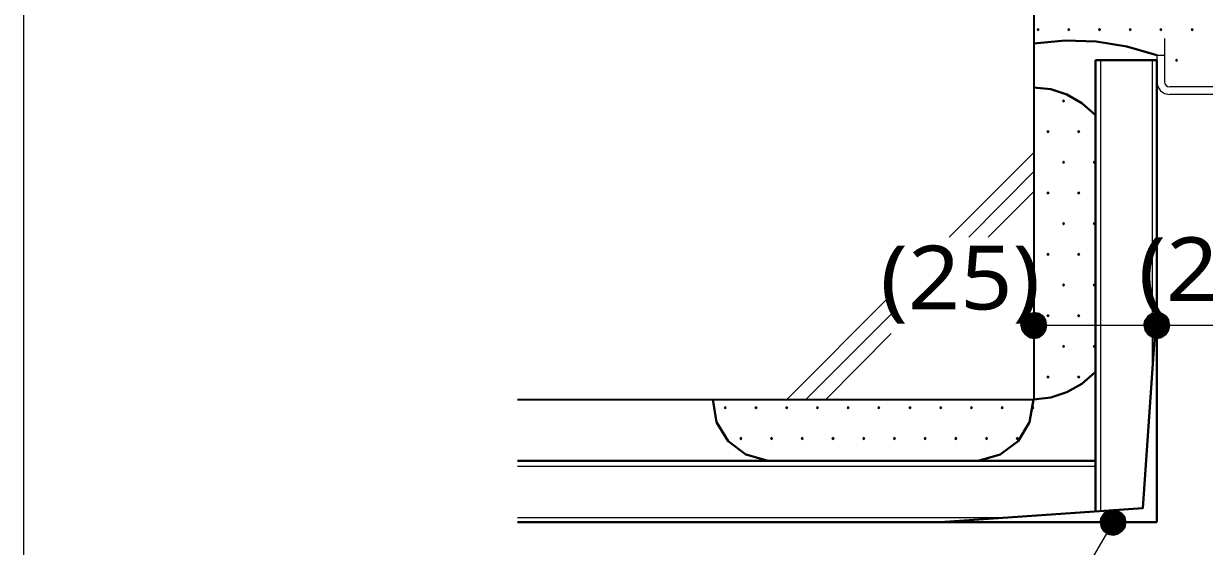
# Model space of a CAD drawing. Header units: millimetres. Extents: x 0 to 420, y 0 to 297.
# Drawn here: x 210.16 to 258.18, y 206.45 to 227.72 of the extents above; entities that cross this region are included whole.
import ezdxf
from ezdxf.enums import TextEntityAlignment as Align

# ---------------------------------------------------------------- set-up
doc = ezdxf.new("R2010")
doc.units = ezdxf.units.MM
doc.styles.add('kst32b', font='NotoSansJP-Variable.ttf')

msp = doc.modelspace()

# ---------------------------------------------------------------- hatches: boundary and pattern name
for points in [[(251.418, 227.521), (251.396, 227.499), (251.375, 227.478), (251.396, 227.457), (251.418, 227.436), (251.439, 227.457), (251.46, 227.478), (251.439, 227.499), (251.418, 227.521)], [(252.666, 227.521), (252.645, 227.499), (252.624, 227.478), (252.645, 227.457), (252.666, 227.436), (252.688, 227.457), (252.709, 227.478), (252.688, 227.499), (252.666, 227.521)], [(253.915, 227.521), (253.894, 227.499), (253.873, 227.478), (253.894, 227.457), (253.915, 227.436), (253.937, 227.457), (253.958, 227.478), (253.937, 227.499), (253.915, 227.521)], [(255.164, 227.521), (255.143, 227.499), (255.122, 227.478), (255.143, 227.457), (255.164, 227.436), (255.185, 227.457), (255.207, 227.478), (255.185, 227.499), (255.164, 227.521)], [(256.413, 227.521), (256.392, 227.499), (256.371, 227.478), (256.392, 227.457), (256.413, 227.436), (256.434, 227.457), (256.455, 227.478), (256.434, 227.499), (256.413, 227.521)], [(257.683, 227.521), (257.662, 227.499), (257.641, 227.478), (257.662, 227.457), (257.683, 227.436), (257.704, 227.457), (257.725, 227.478), (257.704, 227.499), (257.683, 227.521)], [(257.048, 226.272), (257.027, 226.25), (257.006, 226.229), (257.027, 226.208), (257.048, 226.187), (257.069, 226.208), (257.09, 226.229), (257.069, 226.25), (257.048, 226.272)], [(252.455, 224.621), (252.434, 224.599), (252.412, 224.578), (252.434, 224.557), (252.455, 224.536), (252.476, 224.557), (252.497, 224.578), (252.476, 224.599), (252.455, 224.621)], [(251.82, 223.372), (251.799, 223.351), (251.778, 223.329), (251.799, 223.308), (251.82, 223.287), (251.841, 223.308), (251.862, 223.329), (251.841, 223.351), (251.82, 223.372)], [(253.069, 223.372), (253.048, 223.351), (253.026, 223.329), (253.048, 223.308), (253.069, 223.287), (253.09, 223.308), (253.111, 223.329), (253.09, 223.351), (253.069, 223.372)], [(252.455, 222.123), (252.434, 222.102), (252.412, 222.081), (252.434, 222.059), (252.455, 222.038), (252.476, 222.059), (252.497, 222.081), (252.476, 222.102), (252.455, 222.123)], [(253.704, 222.123), (253.682, 222.102), (253.661, 222.081), (253.682, 222.059), (253.704, 222.038), (253.725, 222.059), (253.746, 222.081), (253.725, 222.102), (253.704, 222.123)], [(251.82, 220.874), (251.799, 220.853), (251.778, 220.832), (251.799, 220.811), (251.82, 220.789), (251.841, 220.811), (251.862, 220.832), (251.841, 220.853), (251.82, 220.874)], [(253.069, 220.874), (253.048, 220.853), (253.026, 220.832), (253.048, 220.811), (253.069, 220.789), (253.09, 220.811), (253.111, 220.832), (253.09, 220.853), (253.069, 220.874)], [(252.455, 219.625), (252.434, 219.604), (252.412, 219.583), (252.434, 219.562), (252.455, 219.541), (252.476, 219.562), (252.497, 219.583), (252.476, 219.604), (252.455, 219.625)], [(253.704, 219.625), (253.682, 219.604), (253.661, 219.583), (253.682, 219.562), (253.704, 219.541), (253.725, 219.562), (253.746, 219.583), (253.725, 219.604), (253.704, 219.625)], [(251.82, 218.376), (251.799, 218.355), (251.778, 218.334), (251.799, 218.313), (251.82, 218.292), (251.841, 218.313), (251.862, 218.334), (251.841, 218.355), (251.82, 218.376)], [(253.069, 218.376), (253.048, 218.355), (253.026, 218.334), (253.048, 218.313), (253.069, 218.292), (253.09, 218.313), (253.111, 218.334), (253.09, 218.355), (253.069, 218.376)], [(252.455, 217.128), (252.434, 217.106), (252.412, 217.085), (252.434, 217.064), (252.455, 217.043), (252.476, 217.064), (252.497, 217.085), (252.476, 217.106), (252.455, 217.128)], [(253.704, 217.128), (253.682, 217.106), (253.661, 217.085), (253.682, 217.064), (253.704, 217.043), (253.725, 217.064), (253.746, 217.085), (253.725, 217.106), (253.704, 217.128)], [(251.82, 215.879), (251.799, 215.858), (251.778, 215.837), (251.799, 215.815), (251.82, 215.794), (251.841, 215.815), (251.862, 215.837), (251.841, 215.858), (251.82, 215.879)], [(253.069, 215.879), (253.048, 215.858), (253.026, 215.837), (253.048, 215.815), (253.069, 215.794), (253.09, 215.815), (253.111, 215.837), (253.09, 215.858), (253.069, 215.879)], [(251.735, 215.244), (251.778, 215.434), (251.248, 215.434), (251.735, 215.244)], [(256.73, 215.244), (256.773, 215.434), (256.244, 215.434), (256.73, 215.244)], [(252.455, 214.63), (252.434, 214.609), (252.412, 214.588), (252.434, 214.566), (252.455, 214.545), (252.476, 214.566), (252.497, 214.588), (252.476, 214.609), (252.455, 214.63)], [(253.704, 214.63), (253.682, 214.609), (253.661, 214.588), (253.682, 214.566), (253.704, 214.545), (253.725, 214.566), (253.746, 214.588), (253.725, 214.609), (253.704, 214.63)], [(251.82, 213.381), (251.799, 213.36), (251.778, 213.339), (251.799, 213.318), (251.82, 213.296), (251.841, 213.318), (251.862, 213.339), (251.841, 213.36), (251.82, 213.381)], [(253.069, 213.381), (253.048, 213.36), (253.026, 213.339), (253.048, 213.318), (253.069, 213.296), (253.09, 213.318), (253.111, 213.339), (253.09, 213.36), (253.069, 213.381)], [(238.696, 212.132), (238.675, 212.111), (238.654, 212.09), (238.675, 212.069), (238.696, 212.048), (238.718, 212.069), (238.739, 212.09), (238.718, 212.111), (238.696, 212.132)], [(239.945, 212.132), (239.924, 212.111), (239.903, 212.09), (239.924, 212.069), (239.945, 212.048), (239.966, 212.069), (239.988, 212.09), (239.966, 212.111), (239.945, 212.132)], [(241.194, 212.132), (241.173, 212.111), (241.152, 212.09), (241.173, 212.069), (241.194, 212.048), (241.215, 212.069), (241.237, 212.09), (241.215, 212.111), (241.194, 212.132)], [(242.443, 212.132), (242.422, 212.111), (242.401, 212.09), (242.422, 212.069), (242.443, 212.048), (242.464, 212.069), (242.485, 212.09), (242.464, 212.111), (242.443, 212.132)], [(243.692, 212.132), (243.671, 212.111), (243.65, 212.09), (243.671, 212.069), (243.692, 212.048), (243.713, 212.069), (243.734, 212.09), (243.713, 212.111), (243.692, 212.132)], [(244.941, 212.132), (244.92, 212.111), (244.898, 212.09), (244.92, 212.069), (244.941, 212.048), (244.962, 212.069), (244.983, 212.09), (244.962, 212.111), (244.941, 212.132)], [(246.211, 212.132), (246.189, 212.111), (246.168, 212.09), (246.189, 212.069), (246.211, 212.048), (246.232, 212.069), (246.253, 212.09), (246.232, 212.111), (246.211, 212.132)], [(247.46, 212.132), (247.438, 212.111), (247.417, 212.09), (247.438, 212.069), (247.46, 212.048), (247.481, 212.069), (247.502, 212.09), (247.481, 212.111), (247.46, 212.132)], [(248.708, 212.132), (248.687, 212.111), (248.666, 212.09), (248.687, 212.069), (248.708, 212.048), (248.729, 212.069), (248.751, 212.09), (248.729, 212.111), (248.708, 212.132)], [(249.957, 212.132), (249.936, 212.111), (249.915, 212.09), (249.936, 212.069), (249.957, 212.048), (249.978, 212.069), (250, 212.09), (249.978, 212.111), (249.957, 212.132)], [(251.206, 212.132), (251.185, 212.111), (251.164, 212.09), (251.185, 212.069), (251.206, 212.048), (251.227, 212.069), (251.248, 212.09), (251.227, 212.111), (251.206, 212.132)], [(239.331, 210.883), (239.31, 210.862), (239.289, 210.841), (239.31, 210.82), (239.331, 210.799), (239.353, 210.82), (239.374, 210.841), (239.353, 210.862), (239.331, 210.883)], [(240.58, 210.883), (240.559, 210.862), (240.538, 210.841), (240.559, 210.82), (240.58, 210.799), (240.602, 210.82), (240.623, 210.841), (240.602, 210.862), (240.58, 210.883)], [(241.829, 210.883), (241.808, 210.862), (241.787, 210.841), (241.808, 210.82), (241.829, 210.799), (241.85, 210.82), (241.871, 210.841), (241.85, 210.862), (241.829, 210.883)], [(243.078, 210.883), (243.057, 210.862), (243.036, 210.841), (243.057, 210.82), (243.078, 210.799), (243.099, 210.82), (243.12, 210.841), (243.099, 210.862), (243.078, 210.883)], [(244.327, 210.883), (244.306, 210.862), (244.285, 210.841), (244.306, 210.82), (244.327, 210.799), (244.348, 210.82), (244.369, 210.841), (244.348, 210.862), (244.327, 210.883)], [(245.576, 210.883), (245.554, 210.862), (245.533, 210.841), (245.554, 210.82), (245.576, 210.799), (245.597, 210.82), (245.618, 210.841), (245.597, 210.862), (245.576, 210.883)], [(246.825, 210.883), (246.803, 210.862), (246.782, 210.841), (246.803, 210.82), (246.825, 210.799), (246.846, 210.82), (246.867, 210.841), (246.846, 210.862), (246.825, 210.883)], [(248.073, 210.883), (248.052, 210.862), (248.031, 210.841), (248.052, 210.82), (248.073, 210.799), (248.095, 210.82), (248.116, 210.841), (248.095, 210.862), (248.073, 210.883)], [(249.322, 210.883), (249.301, 210.862), (249.28, 210.841), (249.301, 210.82), (249.322, 210.799), (249.343, 210.82), (249.364, 210.841), (249.343, 210.862), (249.322, 210.883)], [(250.571, 210.883), (250.55, 210.862), (250.529, 210.841), (250.55, 210.82), (250.571, 210.799), (250.592, 210.82), (250.613, 210.841), (250.592, 210.862), (250.571, 210.883)], [(254.953, 207.222), (254.995, 207.433), (254.466, 207.433), (254.953, 207.222)]]:
    msp.add_hatch(color=7).paths.add_polyline_path(points)
h = msp.add_hatch(color=7)
h.paths.add_polyline_path([(250.889, 215.815), (250.762, 215.646), (251.248, 215.434), (250.889, 215.815)])
h.paths.add_polyline_path([(250.762, 215.646), (251.248, 215.434), (250.719, 215.434), (250.762, 215.646)])
h.paths.add_polyline_path([(251.248, 215.434), (250.719, 215.434), (250.762, 215.244), (251.248, 215.434)])
h = msp.add_hatch(color=7)
h.paths.add_polyline_path([(251.46, 215.921), (251.248, 215.963), (251.248, 215.434), (251.46, 215.921)])
h.paths.add_polyline_path([(251.248, 215.963), (251.248, 215.434), (251.058, 215.921), (251.248, 215.963)])
h.paths.add_polyline_path([(251.248, 215.434), (251.058, 215.921), (250.889, 215.815), (251.248, 215.434)])
h = msp.add_hatch(color=7)
h.paths.add_polyline_path([(251.778, 215.434), (251.735, 215.646), (251.248, 215.434), (251.778, 215.434)])
h.paths.add_polyline_path([(251.735, 215.646), (251.248, 215.434), (251.629, 215.815), (251.735, 215.646)])
h.paths.add_polyline_path([(251.248, 215.434), (251.629, 215.815), (251.46, 215.921), (251.248, 215.434)])
h = msp.add_hatch(color=7)
h.paths.add_polyline_path([(255.884, 215.815), (255.757, 215.646), (256.244, 215.434), (255.884, 215.815)])
h.paths.add_polyline_path([(255.757, 215.646), (256.244, 215.434), (255.714, 215.434), (255.757, 215.646)])
h.paths.add_polyline_path([(256.244, 215.434), (255.714, 215.434), (255.757, 215.244), (256.244, 215.434)])
h = msp.add_hatch(color=7)
h.paths.add_polyline_path([(256.455, 215.921), (256.244, 215.963), (256.244, 215.434), (256.455, 215.921)])
h.paths.add_polyline_path([(256.244, 215.963), (256.244, 215.434), (256.053, 215.921), (256.244, 215.963)])
h.paths.add_polyline_path([(256.244, 215.434), (256.053, 215.921), (255.884, 215.815), (256.244, 215.434)])
h = msp.add_hatch(color=7)
h.paths.add_polyline_path([(256.773, 215.434), (256.73, 215.646), (256.244, 215.434), (256.773, 215.434)])
h.paths.add_polyline_path([(256.73, 215.646), (256.244, 215.434), (256.625, 215.815), (256.73, 215.646)])
h.paths.add_polyline_path([(256.244, 215.434), (256.625, 215.815), (256.455, 215.921), (256.244, 215.434)])
h = msp.add_hatch(color=7)
h.paths.add_polyline_path([(250.762, 215.244), (250.889, 215.074), (251.248, 215.434), (250.762, 215.244)])
h.paths.add_polyline_path([(250.889, 215.074), (251.248, 215.434), (251.058, 214.947), (250.889, 215.074)])
h.paths.add_polyline_path([(251.248, 215.434), (251.058, 214.947), (251.248, 214.905), (251.248, 215.434)])
h = msp.add_hatch(color=7)
h.paths.add_polyline_path([(251.248, 214.905), (251.46, 214.947), (251.248, 215.434), (251.248, 214.905)])
h.paths.add_polyline_path([(251.46, 214.947), (251.248, 215.434), (251.629, 215.074), (251.46, 214.947)])
h.paths.add_polyline_path([(251.248, 215.434), (251.629, 215.074), (251.735, 215.244), (251.248, 215.434)])
h = msp.add_hatch(color=7)
h.paths.add_polyline_path([(255.757, 215.244), (255.884, 215.074), (256.244, 215.434), (255.757, 215.244)])
h.paths.add_polyline_path([(255.884, 215.074), (256.244, 215.434), (256.053, 214.947), (255.884, 215.074)])
h.paths.add_polyline_path([(256.244, 215.434), (256.053, 214.947), (256.244, 214.905), (256.244, 215.434)])
h = msp.add_hatch(color=7)
h.paths.add_polyline_path([(256.244, 214.905), (256.455, 214.947), (256.244, 215.434), (256.244, 214.905)])
h.paths.add_polyline_path([(256.455, 214.947), (256.244, 215.434), (256.625, 215.074), (256.455, 214.947)])
h.paths.add_polyline_path([(256.244, 215.434), (256.625, 215.074), (256.73, 215.244), (256.244, 215.434)])
h = msp.add_hatch(color=7)
h.paths.add_polyline_path([(254.656, 207.899), (254.466, 207.941), (254.466, 207.433), (254.656, 207.899)])
h.paths.add_polyline_path([(254.466, 207.941), (254.466, 207.433), (254.254, 207.899), (254.466, 207.941)])
h.paths.add_polyline_path([(254.466, 207.433), (254.254, 207.899), (254.085, 207.793), (254.466, 207.433)])
h = msp.add_hatch(color=7)
h.paths.add_polyline_path([(254.085, 207.793), (253.979, 207.624), (254.466, 207.433), (254.085, 207.793)])
h.paths.add_polyline_path([(253.979, 207.624), (254.466, 207.433), (253.937, 207.433), (253.979, 207.624)])
h.paths.add_polyline_path([(254.466, 207.433), (253.937, 207.433), (253.979, 207.222), (254.466, 207.433)])
h = msp.add_hatch(color=7)
h.paths.add_polyline_path([(253.979, 207.222), (254.085, 207.052), (254.466, 207.433), (253.979, 207.222)])
h.paths.add_polyline_path([(254.085, 207.052), (254.466, 207.433), (254.254, 206.946), (254.085, 207.052)])
h.paths.add_polyline_path([(254.466, 207.433), (254.254, 206.946), (254.466, 206.904), (254.466, 207.433)])
h = msp.add_hatch(color=7)
h.paths.add_polyline_path([(254.995, 207.433), (254.953, 207.624), (254.466, 207.433), (254.995, 207.433)])
h.paths.add_polyline_path([(254.953, 207.624), (254.466, 207.433), (254.825, 207.793), (254.953, 207.624)])
h.paths.add_polyline_path([(254.466, 207.433), (254.825, 207.793), (254.656, 207.899), (254.466, 207.433)])
h = msp.add_hatch(color=7)
h.paths.add_polyline_path([(254.466, 206.904), (254.656, 206.946), (254.466, 207.433), (254.466, 206.904)])
h.paths.add_polyline_path([(254.656, 206.946), (254.466, 207.433), (254.825, 207.052), (254.656, 206.946)])
h.paths.add_polyline_path([(254.466, 207.433), (254.825, 207.052), (254.953, 207.222), (254.466, 207.433)])

# ---------------------------------------------------------------- linework, layer by layer
at = {"lineweight": 13}
for points in [[(210.164, 285.983), (210.164, 45.995)], [(256.561, 227.118), (256.561, 226.42)], [(253.958, 226.229), (253.958, 207.878)], [(256.053, 226.229), (256.053, 213.423)], [(256.244, 226.42), (256.244, 225.34)], [(256.561, 226.42), (256.244, 226.42)], [(256.561, 226.42), (256.561, 225.34)], [(256.244, 225.351), (256.284, 225.149), (256.396, 224.984), (256.56, 224.873), (256.762, 224.832)], [(256.561, 225.351), (256.577, 225.273), (256.62, 225.209), (256.684, 225.166), (256.762, 225.15)], [(260.731, 225.15), (256.773, 225.15)], [(260.731, 224.832), (256.773, 224.832)], [(247.798, 219.033), (251.248, 222.483)], [(248.603, 219.033), (251.248, 221.7)], [(249.386, 219.033), (251.248, 220.895)], [(241.194, 212.429), (245.449, 216.683)], [(241.977, 212.429), (245.449, 215.9)], [(242.782, 212.429), (245.449, 215.117)], [(264.245, 215.434), (261.26, 215.434), (256.244, 215.434), (251.248, 215.434)], [(230.251, 209.719), (253.746, 209.719)], [(230.251, 207.624), (250.254, 207.624)], [(254.466, 207.433), (252.815, 204.597)]]:
    msp.add_lwpolyline(points, dxfattribs=at)
at = {"lineweight": 25}
for points in [[(251.248, 240.813), (251.248, 212.429)], [(230.251, 212.429), (251.248, 212.429)]]:
    msp.add_lwpolyline(points, dxfattribs=at)
at = {"lineweight": 0}
for points in [[(251.418, 227.521), (251.396, 227.499), (251.375, 227.478), (251.396, 227.457), (251.418, 227.436), (251.439, 227.457), (251.46, 227.478), (251.439, 227.499)], [(252.666, 227.521), (252.645, 227.499), (252.624, 227.478), (252.645, 227.457), (252.666, 227.436), (252.688, 227.457), (252.709, 227.478), (252.688, 227.499)], [(253.915, 227.521), (253.894, 227.499), (253.873, 227.478), (253.894, 227.457), (253.915, 227.436), (253.937, 227.457), (253.958, 227.478), (253.937, 227.499)], [(255.164, 227.521), (255.143, 227.499), (255.122, 227.478), (255.143, 227.457), (255.164, 227.436), (255.185, 227.457), (255.207, 227.478), (255.185, 227.499)], [(256.413, 227.521), (256.392, 227.499), (256.371, 227.478), (256.392, 227.457), (256.413, 227.436), (256.434, 227.457), (256.455, 227.478), (256.434, 227.499)], [(257.683, 227.521), (257.662, 227.499), (257.641, 227.478), (257.662, 227.457), (257.683, 227.436), (257.704, 227.457), (257.725, 227.478), (257.704, 227.499)], [(257.048, 226.272), (257.027, 226.25), (257.006, 226.229), (257.027, 226.208), (257.048, 226.187), (257.069, 226.208), (257.09, 226.229), (257.069, 226.25)], [(252.455, 224.621), (252.434, 224.599), (252.412, 224.578), (252.434, 224.557), (252.455, 224.536), (252.476, 224.557), (252.497, 224.578), (252.476, 224.599)], [(251.82, 223.372), (251.799, 223.351), (251.778, 223.329), (251.799, 223.308), (251.82, 223.287), (251.841, 223.308), (251.862, 223.329), (251.841, 223.351)], [(253.069, 223.372), (253.048, 223.351), (253.026, 223.329), (253.048, 223.308), (253.069, 223.287), (253.09, 223.308), (253.111, 223.329), (253.09, 223.351)], [(252.455, 222.123), (252.434, 222.102), (252.412, 222.081), (252.434, 222.059), (252.455, 222.038), (252.476, 222.059), (252.497, 222.081), (252.476, 222.102)], [(253.704, 222.123), (253.682, 222.102), (253.661, 222.081), (253.682, 222.059), (253.704, 222.038), (253.725, 222.059), (253.746, 222.081), (253.725, 222.102)], [(251.82, 220.874), (251.799, 220.853), (251.778, 220.832), (251.799, 220.811), (251.82, 220.789), (251.841, 220.811), (251.862, 220.832), (251.841, 220.853)], [(253.069, 220.874), (253.048, 220.853), (253.026, 220.832), (253.048, 220.811), (253.069, 220.789), (253.09, 220.811), (253.111, 220.832), (253.09, 220.853)], [(252.455, 219.625), (252.434, 219.604), (252.412, 219.583), (252.434, 219.562), (252.455, 219.541), (252.476, 219.562), (252.497, 219.583), (252.476, 219.604)], [(253.704, 219.625), (253.682, 219.604), (253.661, 219.583), (253.682, 219.562), (253.704, 219.541), (253.725, 219.562), (253.746, 219.583), (253.725, 219.604)], [(251.82, 218.376), (251.799, 218.355), (251.778, 218.334), (251.799, 218.313), (251.82, 218.292), (251.841, 218.313), (251.862, 218.334), (251.841, 218.355)], [(253.069, 218.376), (253.048, 218.355), (253.026, 218.334), (253.048, 218.313), (253.069, 218.292), (253.09, 218.313), (253.111, 218.334), (253.09, 218.355)], [(252.455, 217.128), (252.434, 217.106), (252.412, 217.085), (252.434, 217.064), (252.455, 217.043), (252.476, 217.064), (252.497, 217.085), (252.476, 217.106)], [(253.704, 217.128), (253.682, 217.106), (253.661, 217.085), (253.682, 217.064), (253.704, 217.043), (253.725, 217.064), (253.746, 217.085), (253.725, 217.106)], [(250.762, 215.646), (251.248, 215.434), (250.719, 215.434)], [(250.889, 215.815), (250.762, 215.646), (251.248, 215.434)], [(251.248, 215.434), (251.058, 215.921), (250.889, 215.815)], [(251.248, 215.963), (251.248, 215.434), (251.058, 215.921)], [(251.46, 215.921), (251.248, 215.963), (251.248, 215.434)], [(251.248, 215.434), (251.629, 215.815), (251.46, 215.921)], [(251.735, 215.646), (251.248, 215.434), (251.629, 215.815)], [(251.778, 215.434), (251.735, 215.646), (251.248, 215.434)], [(251.82, 215.879), (251.799, 215.858), (251.778, 215.837), (251.799, 215.815), (251.82, 215.794), (251.841, 215.815), (251.862, 215.837), (251.841, 215.858)], [(253.069, 215.879), (253.048, 215.858), (253.026, 215.837), (253.048, 215.815), (253.069, 215.794), (253.09, 215.815), (253.111, 215.837), (253.09, 215.858)], [(255.757, 215.646), (256.244, 215.434), (255.714, 215.434)], [(255.884, 215.815), (255.757, 215.646), (256.244, 215.434)], [(256.244, 215.434), (256.053, 215.921), (255.884, 215.815)], [(256.244, 215.963), (256.244, 215.434), (256.053, 215.921)], [(256.455, 215.921), (256.244, 215.963), (256.244, 215.434)], [(256.244, 215.434), (256.625, 215.815), (256.455, 215.921)], [(256.73, 215.646), (256.244, 215.434), (256.625, 215.815)], [(256.773, 215.434), (256.73, 215.646), (256.244, 215.434)], [(251.248, 215.434), (250.719, 215.434), (250.762, 215.244)], [(250.762, 215.244), (250.889, 215.074), (251.248, 215.434)], [(250.889, 215.074), (251.248, 215.434), (251.058, 214.947)], [(251.248, 215.434), (251.058, 214.947), (251.248, 214.905)], [(251.248, 214.905), (251.46, 214.947), (251.248, 215.434)], [(251.46, 214.947), (251.248, 215.434), (251.629, 215.074)], [(251.248, 215.434), (251.629, 215.074), (251.735, 215.244)], [(251.735, 215.244), (251.778, 215.434), (251.248, 215.434)], [(256.244, 215.434), (255.714, 215.434), (255.757, 215.244)], [(255.757, 215.244), (255.884, 215.074), (256.244, 215.434)], [(255.884, 215.074), (256.244, 215.434), (256.053, 214.947)], [(256.244, 215.434), (256.053, 214.947), (256.244, 214.905)], [(256.244, 214.905), (256.455, 214.947), (256.244, 215.434)], [(256.455, 214.947), (256.244, 215.434), (256.625, 215.074)], [(256.244, 215.434), (256.625, 215.074), (256.73, 215.244)], [(256.73, 215.244), (256.773, 215.434), (256.244, 215.434)], [(252.455, 214.63), (252.434, 214.609), (252.412, 214.588), (252.434, 214.566), (252.455, 214.545), (252.476, 214.566), (252.497, 214.588), (252.476, 214.609)], [(253.704, 214.63), (253.682, 214.609), (253.661, 214.588), (253.682, 214.566), (253.704, 214.545), (253.725, 214.566), (253.746, 214.588), (253.725, 214.609)], [(251.82, 213.381), (251.799, 213.36), (251.778, 213.339), (251.799, 213.318), (251.82, 213.296), (251.841, 213.318), (251.862, 213.339), (251.841, 213.36)], [(253.069, 213.381), (253.048, 213.36), (253.026, 213.339), (253.048, 213.318), (253.069, 213.296), (253.09, 213.318), (253.111, 213.339), (253.09, 213.36)], [(238.696, 212.132), (238.675, 212.111), (238.654, 212.09), (238.675, 212.069), (238.696, 212.048), (238.718, 212.069), (238.739, 212.09), (238.718, 212.111)], [(239.945, 212.132), (239.924, 212.111), (239.903, 212.09), (239.924, 212.069), (239.945, 212.048), (239.966, 212.069), (239.988, 212.09), (239.966, 212.111)], [(241.194, 212.132), (241.173, 212.111), (241.152, 212.09), (241.173, 212.069), (241.194, 212.048), (241.215, 212.069), (241.237, 212.09), (241.215, 212.111)], [(242.443, 212.132), (242.422, 212.111), (242.401, 212.09), (242.422, 212.069), (242.443, 212.048), (242.464, 212.069), (242.485, 212.09), (242.464, 212.111)], [(243.692, 212.132), (243.671, 212.111), (243.65, 212.09), (243.671, 212.069), (243.692, 212.048), (243.713, 212.069), (243.734, 212.09), (243.713, 212.111)], [(244.941, 212.132), (244.92, 212.111), (244.898, 212.09), (244.92, 212.069), (244.941, 212.048), (244.962, 212.069), (244.983, 212.09), (244.962, 212.111)], [(246.211, 212.132), (246.189, 212.111), (246.168, 212.09), (246.189, 212.069), (246.211, 212.048), (246.232, 212.069), (246.253, 212.09), (246.232, 212.111)], [(247.46, 212.132), (247.438, 212.111), (247.417, 212.09), (247.438, 212.069), (247.46, 212.048), (247.481, 212.069), (247.502, 212.09), (247.481, 212.111)], [(248.708, 212.132), (248.687, 212.111), (248.666, 212.09), (248.687, 212.069), (248.708, 212.048), (248.729, 212.069), (248.751, 212.09), (248.729, 212.111)], [(249.957, 212.132), (249.936, 212.111), (249.915, 212.09), (249.936, 212.069), (249.957, 212.048), (249.978, 212.069), (250, 212.09), (249.978, 212.111)], [(251.206, 212.132), (251.185, 212.111), (251.164, 212.09), (251.185, 212.069), (251.206, 212.048), (251.227, 212.069), (251.248, 212.09), (251.227, 212.111)], [(239.331, 210.883), (239.31, 210.862), (239.289, 210.841), (239.31, 210.82), (239.331, 210.799), (239.353, 210.82), (239.374, 210.841), (239.353, 210.862)], [(240.58, 210.883), (240.559, 210.862), (240.538, 210.841), (240.559, 210.82), (240.58, 210.799), (240.602, 210.82), (240.623, 210.841), (240.602, 210.862)], [(241.829, 210.883), (241.808, 210.862), (241.787, 210.841), (241.808, 210.82), (241.829, 210.799), (241.85, 210.82), (241.871, 210.841), (241.85, 210.862)], [(243.078, 210.883), (243.057, 210.862), (243.036, 210.841), (243.057, 210.82), (243.078, 210.799), (243.099, 210.82), (243.12, 210.841), (243.099, 210.862)], [(244.327, 210.883), (244.306, 210.862), (244.285, 210.841), (244.306, 210.82), (244.327, 210.799), (244.348, 210.82), (244.369, 210.841), (244.348, 210.862)], [(245.576, 210.883), (245.554, 210.862), (245.533, 210.841), (245.554, 210.82), (245.576, 210.799), (245.597, 210.82), (245.618, 210.841), (245.597, 210.862)], [(246.825, 210.883), (246.803, 210.862), (246.782, 210.841), (246.803, 210.82), (246.825, 210.799), (246.846, 210.82), (246.867, 210.841), (246.846, 210.862)], [(248.073, 210.883), (248.052, 210.862), (248.031, 210.841), (248.052, 210.82), (248.073, 210.799), (248.095, 210.82), (248.116, 210.841), (248.095, 210.862)], [(249.322, 210.883), (249.301, 210.862), (249.28, 210.841), (249.301, 210.82), (249.322, 210.799), (249.343, 210.82), (249.364, 210.841), (249.343, 210.862)], [(250.571, 210.883), (250.55, 210.862), (250.529, 210.841), (250.55, 210.82), (250.571, 210.799), (250.592, 210.82), (250.613, 210.841), (250.592, 210.862)], [(254.466, 207.941), (254.466, 207.433), (254.254, 207.899)], [(254.656, 207.899), (254.466, 207.941), (254.466, 207.433)], [(253.979, 207.624), (254.466, 207.433), (253.937, 207.433)], [(254.466, 207.433), (253.937, 207.433), (253.979, 207.222)], [(254.085, 207.793), (253.979, 207.624), (254.466, 207.433)], [(253.979, 207.222), (254.085, 207.052), (254.466, 207.433)], [(254.466, 207.433), (254.254, 207.899), (254.085, 207.793)], [(254.085, 207.052), (254.466, 207.433), (254.254, 206.946)], [(254.466, 207.433), (254.254, 206.946), (254.466, 206.904)], [(254.466, 207.433), (254.825, 207.793), (254.656, 207.899)], [(254.953, 207.624), (254.466, 207.433), (254.825, 207.793)], [(254.995, 207.433), (254.953, 207.624), (254.466, 207.433)], [(254.466, 206.904), (254.656, 206.946), (254.466, 207.433)], [(254.656, 206.946), (254.466, 207.433), (254.825, 207.052)], [(254.466, 207.433), (254.825, 207.052), (254.953, 207.222)], [(254.953, 207.222), (254.995, 207.433), (254.466, 207.433)]]:
    msp.add_lwpolyline(points, close=True, dxfattribs=at)
at = {"lineweight": 30}
for points in [[(256.252, 226.44), (255.03, 226.794), (253.779, 226.99), (252.513, 227.028), (251.248, 226.906)], [(253.746, 226.229), (253.746, 207.878)], [(256.244, 226.229), (253.746, 226.229)], [(256.244, 226.229), (256.244, 207.433)], [(253.727, 224.027), (253.198, 224.49), (252.593, 224.834), (251.93, 225.05), (251.232, 225.128)], [(247.438, 207.433), (255.672, 208.005), (256.244, 216.239)], [(251.232, 212.429), (251.93, 212.508), (252.593, 212.723), (253.198, 213.067), (253.727, 213.53)], [(238.19, 212.432), (238.341, 211.507), (238.812, 210.732), (239.534, 210.184), (240.438, 209.937)], [(248.978, 209.937), (249.882, 210.184), (250.604, 210.732), (251.075, 211.507), (251.226, 212.432)], [(230.251, 209.931), (253.746, 209.931)], [(230.251, 207.433), (256.244, 207.433)]]:
    msp.add_lwpolyline(points, dxfattribs=at)

# ---------------------------------------------------------------- texts
at = {"style": 'kst32b'}
for p, p2 in [((255.503, 216.429), (262, 216.429)), ((245.004, 216.09), (251.501, 216.09))]:
    msp.add_text('(25)', height=2.5989, dxfattribs=at).set_placement(p, p2, align=Align.FIT)

doc.saveas('drawing.dxf')
